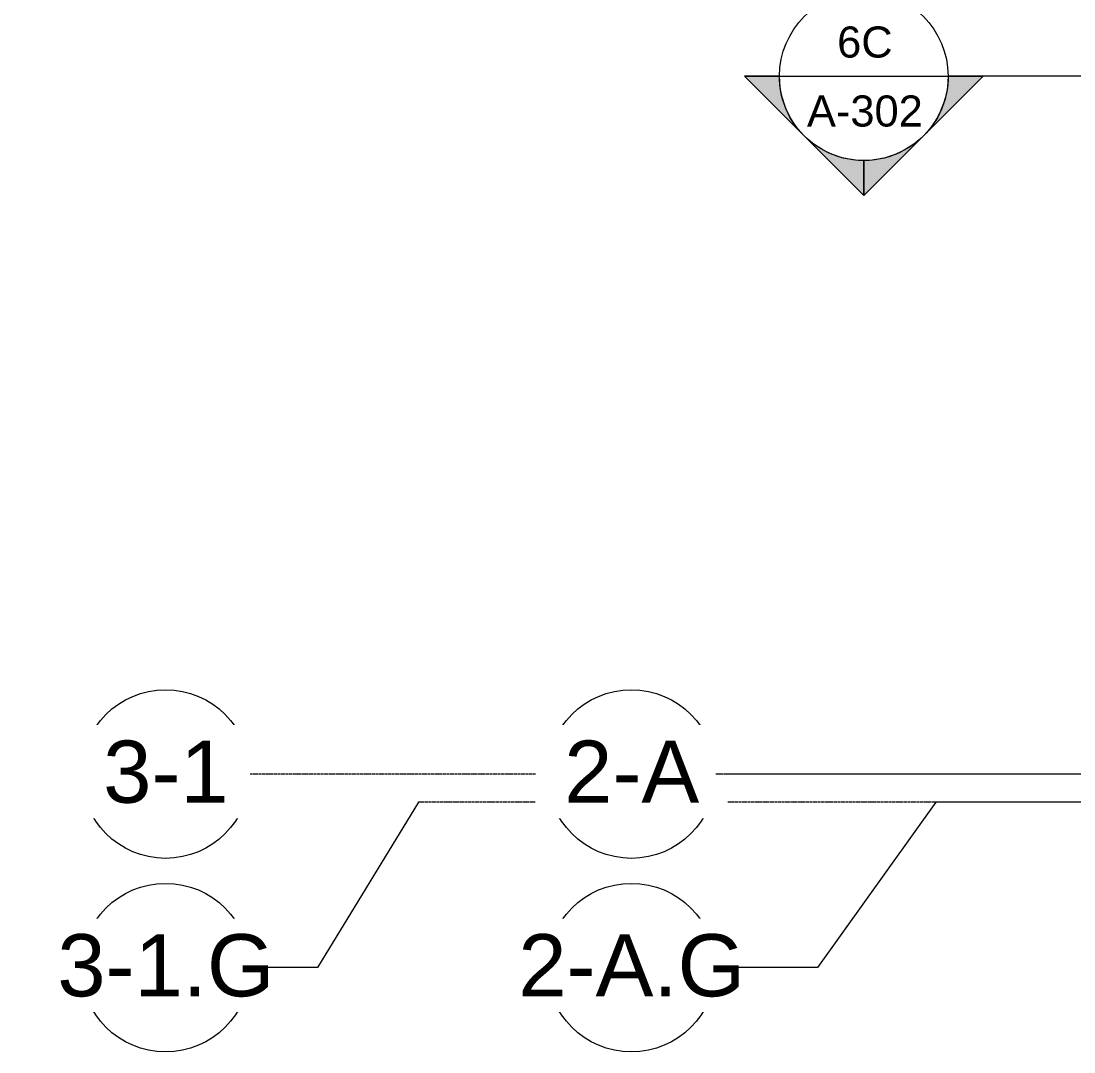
# Model space of a CAD drawing. Header units: inches. Extents: x 21592 to 24810, y -23179 to -20467.
# Drawn here: x 21592.4 to 21892.2, y -22866.4 to -22572.9 of the extents above; entities that cross this region are included whole.
import ezdxf

# ---------------------------------------------------------------- set-up
doc = ezdxf.new("R2010")
doc.units = ezdxf.units.IN
doc.header["$MEASUREMENT"] = 0
doc.linetypes.add('Grid Line 1_2_', pattern=[0.875, 0.5, -0.125, 0.125, -0.125])
for name, color, linetype, lineweight in [('G-ANNO-SYMB', 111, 'Continuous', 9), ('S-GRID', 1, 'Continuous', 9), ('S-GRID-IDEN', 1, 'Continuous', 9)]:
    doc.layers.add(name, color=color, linetype=linetype, lineweight=lineweight)
doc.styles.add('Arial', font='arial.ttf', dxfattribs={"height": 17.703593})
doc.styles.add('Arial_1', font='arial.ttf', dxfattribs={"height": 8.851796})

# ---------------------------------------------------------------- blocks, each defined once
blk = doc.blocks.new('Section - Section Head - Filled-1526-Enlarged First Floor Plan _West_')
at = {"layer": 'G-ANNO-SYMB'}
h = blk.add_hatch(color=256, dxfattribs=at)
edge = h.paths.add_edge_path(flags=0)
edge.add_line((-0.4268, 0.1768), (-0.25, 0.3536))
edge.add_line((-0.25, 0.3536), (-0.25, 0.25))
edge.add_arc((-0.25, 0), 0.25, 90, 135)
h = blk.add_hatch(color=256, dxfattribs=at)
edge = h.paths.add_edge_path(flags=0)
edge.add_arc((-0.25, 0), 0.25, 45, 90)
edge.add_line((-0.25, 0.25), (-0.25, 0.3536))
edge.add_line((-0.25, 0.3536), (-0.0732, 0.1768))
h = blk.add_hatch(color=256, dxfattribs=at)
edge = h.paths.add_edge_path(flags=0)
edge.add_arc((-0.25, 0), 0.2503, 137.9216, 180)
edge.add_line((-0.5003, 0), (-0.6036, 0))
edge.add_line((-0.6036, 0), (-0.4358, 0.1678))
h = blk.add_hatch(color=256, dxfattribs=at)
edge = h.paths.add_edge_path(flags=0)
edge.add_line((-0.0642, 0.1678), (0.1036, 0))
edge.add_line((0.1036, 0), (0.0003, 0))
edge.add_arc((-0.25, 0), 0.2503, 0, 42.0784)
for p, q in [((-0.25, 0.3536), (-0.6036, 0)), ((-0.25, 0.3536), (-0.4268, 0.1768)), ((-0.25, 0.3536), (0.1036, 0)), ((-0.25, 0.25), (-0.25, 0.3536)), ((-0.0732, 0.1768), (-0.25, 0.3536)), ((-0.25, 0.3536), (-0.25, 0.25)), ((-0.4358, 0.1678), (-0.6036, 0)), ((0.1036, 0), (-0.0642, 0.1678)), ((-0.6036, 0), (-0.5003, 0)), ((0.0003, 0), (0.1036, 0)), ((-0.5, 0), (-0.6036, 0)), ((0, 0), (0.1036, 0))]:
    blk.add_line(p, q, dxfattribs=at)
for radius, start, end in [(0.25, 360, 180), (0.25, 90, 135), (0.25, 45, 90), (0.2503, 137.9216, 180), (0.2503, 0, 42.0784), (0.25, 180, 360)]:
    blk.add_arc((-0.25, 0), radius, start, end, dxfattribs=at)
blk = doc.blocks.new('Grid - Grid Head - Circle-14747-Enlarged First Floor Plan _West_')
at = {"layer": 'S-GRID-IDEN'}
blk.add_circle((0, 0), 0.25, dxfattribs=at)

msp = doc.modelspace()

# ---------------------------------------------------------------- linework, layer by layer
at = {"layer": 'G-ANNO-SYMB'}
for p in [(21808.39913, -22588.63029), (24577.89246, -22588.63029)]:
    msp.add_line(p, (21856.39913, -22588.63029), dxfattribs=at)
at = {"layer": 'S-GRID'}
for p, q in [((21705.56096, -22795.30281), (21676.79696, -22842.42249)), ((21852.86259, -22795.30281), (21819.18776, -22842.42249))]:
    msp.add_line(p, q, dxfattribs=at)
at = {"layer": 'S-GRID', "linetype": 'Grid Line 1_2_'}
for p, q in [((24431.10753, -22795.30281), (21705.56096, -22795.30281)), ((24540.97484, -22795.30281), (21852.86259, -22795.30281))]:
    msp.add_line(p, q, dxfattribs=at)

# ---------------------------------------------------------------- block references
at = {"layer": 'G-ANNO-SYMB', "extrusion": (0, 0, -1), "xscale": 95.99999999999994, "yscale": 95.99999999999994, "zscale": 95.99999999999994, "rotation": 180}
msp.add_blockref('Section - Section Head - Filled-1526-Enlarged First Floor Plan _West_', (-21856.39913, -22588.63029), dxfattribs=at)
at = {"layer": 'S-GRID-IDEN', "xscale": 95.99999999999994, "yscale": 95.99999999999994, "zscale": 95.99999999999994}
for p, rotation in [((21633.56096, -22787.30281), 89.99999999999984), ((21766.20666, -22787.30281), 89.99999999999979), ((21633.56096, -22842.42249), 89.99999999999984), ((21766.20666, -22842.42249), 89.99999999999979)]:
    msp.add_blockref('Grid - Grid Head - Circle-14747-Enlarged First Floor Plan _West_', p, dxfattribs=dict(at, rotation=rotation))

# ---------------------------------------------------------------- texts
at = {"layer": 'G-ANNO-SYMB', "char_height": 8.851796, "attachment_point": 2, "line_spacing_factor": 0.938532, "style": 'Arial_1'}
for s, insert, width in [('6C', (21832.7065, -22574.46116), 18.792), ('A-302', (21832.7065, -22594.09741), 39.312)]:
    msp.add_mtext(s, dxfattribs=dict(at, insert=insert, width=width))

# ---------------------------------------------------------------- next in the draw order: texts
at = {"layer": 'S-GRID-IDEN', "char_height": 17.703593, "attachment_point": 2, "line_spacing_factor": 0.938532, "style": 'Arial', "bg_fill": 3, "box_fill_scale": 1.25, "bg_fill_color": 0, "bg_fill_transparency": 0}
for s, insert, width in [('3-1', (21633.65845, -22777.77306), 42.552), ('3-1.G', (21633.65845, -22832.89274), 73.656), ('2-A.G', (21766.30415, -22832.89274), 76.896)]:
    msp.add_mtext(s, dxfattribs=dict(at, insert=insert, width=width))

# ---------------------------------------------------------------- next in the draw order: linework, layer by layer
at = {"layer": 'S-GRID', "linetype": 'Grid Line 1_2_'}
msp.add_line((24479.10753, -22787.30281), (21657.56096, -22787.30281), dxfattribs=at)
at = {"layer": 'S-GRID'}
for p, q in [((21676.79696, -22842.42249), (21657.56096, -22842.42249)), ((21819.18776, -22842.42249), (21790.20666, -22842.42249))]:
    msp.add_line(p, q, dxfattribs=at)

# ---------------------------------------------------------------- next in the draw order: texts
at = {"layer": 'S-GRID-IDEN', "insert": (21766.30415, -22777.77306), "char_height": 17.703593, "width": 45.792, "attachment_point": 2, "line_spacing_factor": 0.938532, "style": 'Arial', "bg_fill": 3, "box_fill_scale": 1.25, "bg_fill_color": 0, "bg_fill_transparency": 0}
msp.add_mtext('2-A', dxfattribs=at)

# ---------------------------------------------------------------- next in the draw order: linework, layer by layer
at = {"layer": 'S-GRID', "linetype": 'Grid Line 1_2_'}
msp.add_line((24588.97484, -22787.30281), (21790.20666, -22787.30281), dxfattribs=at)

doc.saveas('drawing.dxf')
